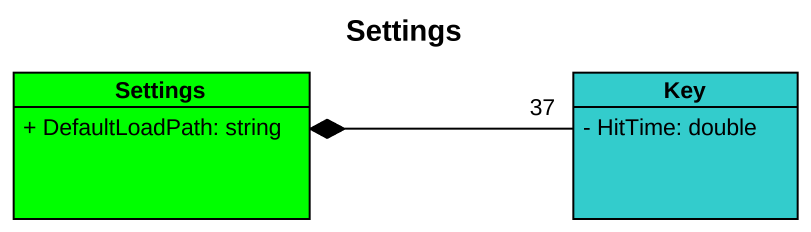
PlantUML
@startuml
title Settings
hide circle
hide empty members
skinparam classAttributeIconSize 0
class Settings #00FF00 {
  + DefaultLoadPath: string
}
class Key #33CCCC {
  - HitTime: double
}
Key "37" -left-* Settings
@enduml
